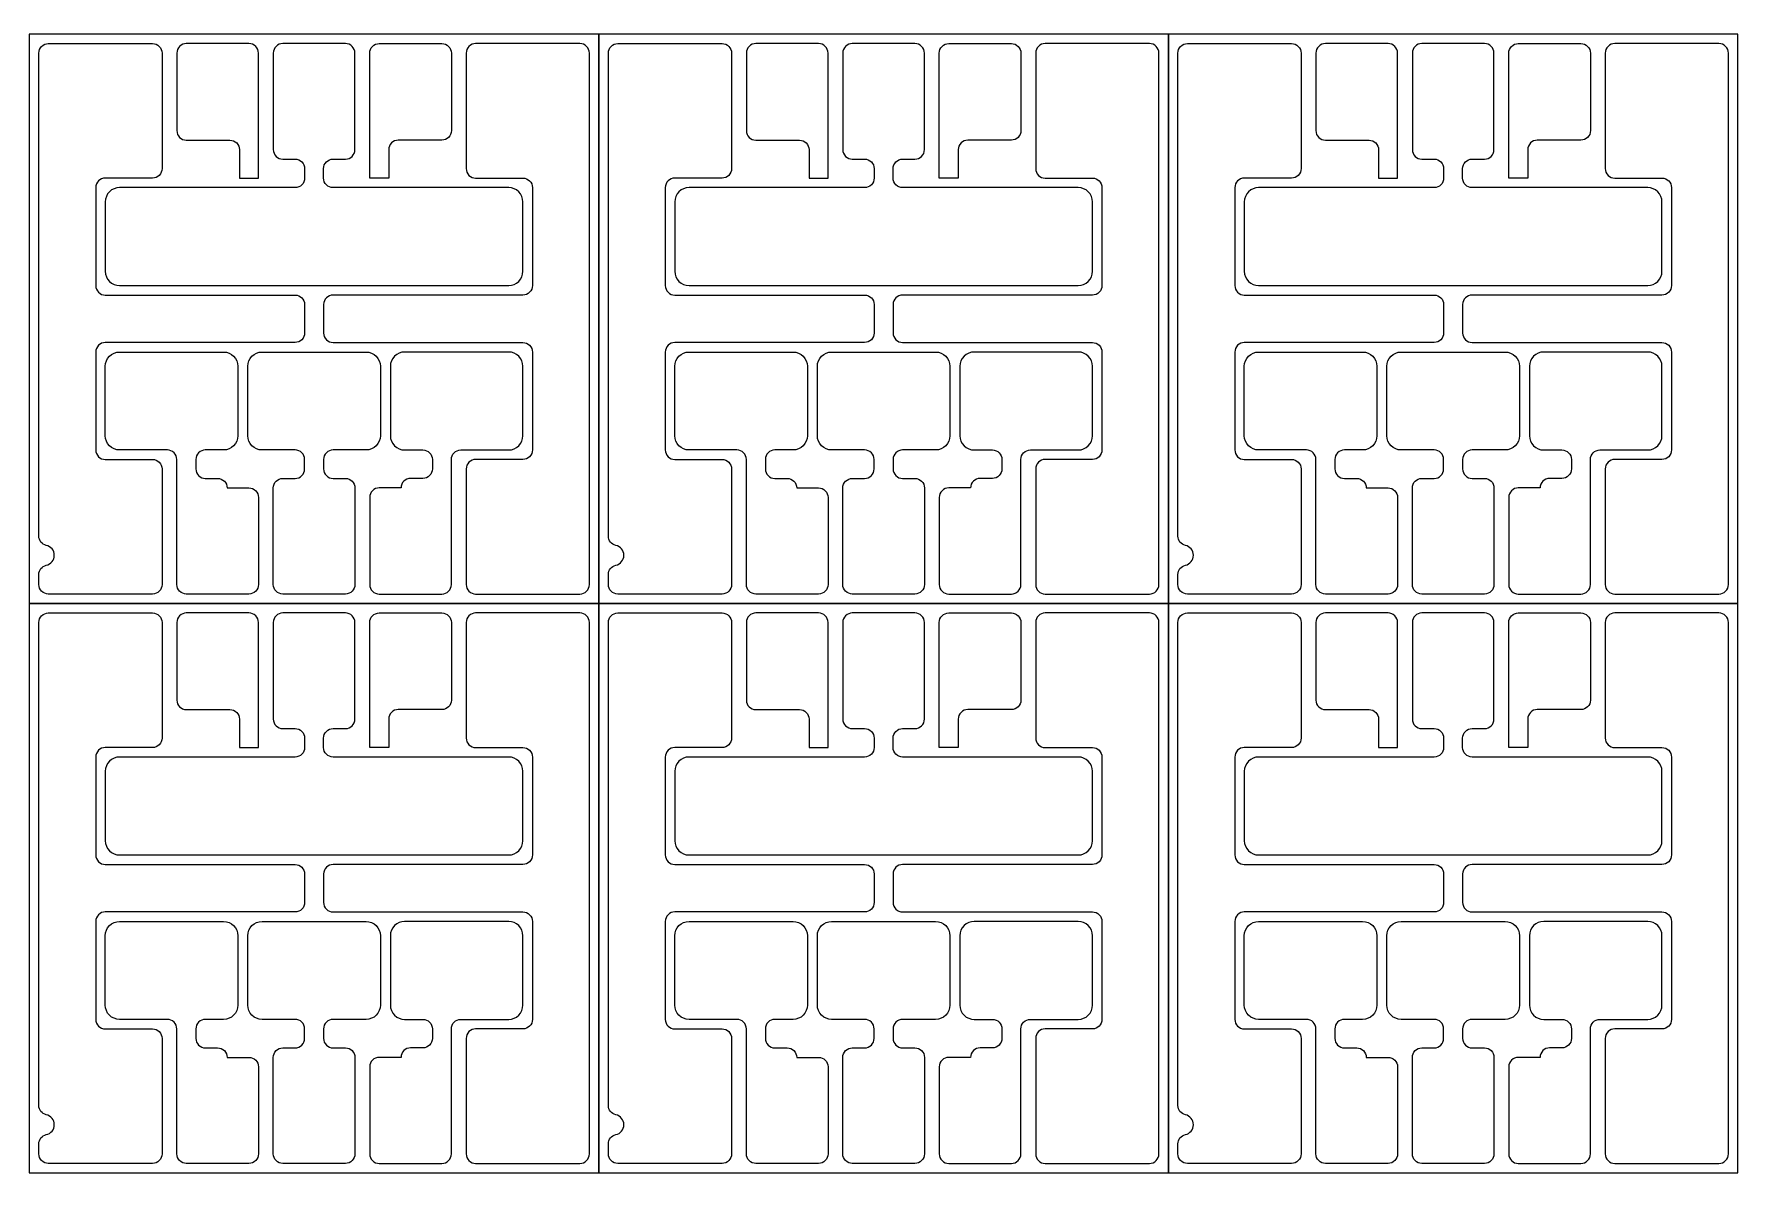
# Model space of a CAD drawing. Header units: inches. Extents: x 0 to 150, y 0 to 150.
# Drawn here: x 60.2 to 150, y 0 to 60 of the extents above; entities that cross this region are included whole.
import ezdxf

# ---------------------------------------------------------------- set-up
doc = ezdxf.new("R2010")
doc.units = ezdxf.units.IN
doc.header["$MEASUREMENT"] = 0
for name, color, linetype in [('glassOutline', 7, 'Continuous'), ('pixel-electrode-large-upper', 4, 'Continuous'), ('pixel-electrodes-small-lower', 4, 'Continuous'), ('TC-metal', 4, 'Continuous')]:
    doc.layers.add(name, color=color, linetype=linetype)

msp = doc.modelspace()

# ---------------------------------------------------------------- linework, layer by layer
at = {"layer": 'glassOutline'}
for points in [[(60, 30), (90, 30), (90, 60), (60, 60)], [(90, 30), (120, 30), (120, 60), (90, 60)], [(120, 30), (150, 30), (150, 60), (120, 60)], [(60, 0), (90, 0), (90, 30), (60, 30)], [(90, 0), (120, 0), (120, 30), (90, 30)], [(120, 0), (150, 0), (150, 30), (120, 30)]]:
    msp.add_lwpolyline(points, close=True, dxfattribs=at)
at = {"layer": 'pixel-electrode-large-upper'}
for points in [[(75.5, 52.411), (75.5, 52.911, -0.414214), (76, 53.411), (76.65, 53.411, 0.414213), (77.15, 53.911), (77.15, 59, 0.414214), (76.65, 59.5), (73.35, 59.5, 0.414214), (72.85, 59), (72.85, 53.911, 0.414214), (73.35, 53.411), (74, 53.411, -0.414214), (74.5, 52.911), (74.5, 52.411, -0.414214), (74, 51.911), (64.75, 51.911, 0.414214), (64, 51.161), (64, 47.5, 0.414214), (64.75, 46.75), (85.25, 46.75, 0.414214), (86, 47.5), (86, 51.161, 0.414214), (85.25, 51.911), (76, 51.911, -0.414214)], [(70.57, 54.411, -0.414214), (71.07, 53.911), (71.07, 52.411), (72.07, 52.411), (72.07, 59, 0.414214), (71.57, 59.5), (68.27, 59.5, 0.414214), (67.77, 59), (67.77, 54.911, 0.414213), (68.27, 54.411)], [(79.43, 54.411, 0.414214), (78.93, 53.911), (78.93, 52.411), (77.93, 52.411), (77.93, 59, -0.414214), (78.43, 59.5), (81.73, 59.5, -0.414214), (82.23, 59), (82.23, 54.911, -0.414213), (81.73, 54.411)], [(105.5, 52.411), (105.5, 52.911, -0.414214), (106, 53.411), (106.65, 53.411, 0.414213), (107.15, 53.911), (107.15, 59, 0.414214), (106.65, 59.5), (103.35, 59.5, 0.414214), (102.85, 59), (102.85, 53.911, 0.414214), (103.35, 53.411), (104, 53.411, -0.414214), (104.5, 52.911), (104.5, 52.411, -0.414214), (104, 51.911), (94.75, 51.911, 0.414214), (94, 51.161), (94, 47.5, 0.414214), (94.75, 46.75), (115.25, 46.75, 0.414214), (116, 47.5), (116, 51.161, 0.414214), (115.25, 51.911), (106, 51.911, -0.414214)], [(100.57, 54.411, -0.414214), (101.07, 53.911), (101.07, 52.411), (102.07, 52.411), (102.07, 59, 0.414214), (101.57, 59.5), (98.27, 59.5, 0.414214), (97.77, 59), (97.77, 54.911, 0.414213), (98.27, 54.411)], [(109.43, 54.411, 0.414214), (108.93, 53.911), (108.93, 52.411), (107.93, 52.411), (107.93, 59, -0.414214), (108.43, 59.5), (111.73, 59.5, -0.414214), (112.23, 59), (112.23, 54.911, -0.414213), (111.73, 54.411)], [(135.5, 52.411), (135.5, 52.911, -0.414214), (136, 53.411), (136.65, 53.411, 0.414213), (137.15, 53.911), (137.15, 59, 0.414214), (136.65, 59.5), (133.35, 59.5, 0.414214), (132.85, 59), (132.85, 53.911, 0.414214), (133.35, 53.411), (134, 53.411, -0.414214), (134.5, 52.911), (134.5, 52.411, -0.414214), (134, 51.911), (124.75, 51.911, 0.414214), (124, 51.161), (124, 47.5, 0.414214), (124.75, 46.75), (145.25, 46.75, 0.414214), (146, 47.5), (146, 51.161, 0.414214), (145.25, 51.911), (136, 51.911, -0.414214)], [(130.57, 54.411, -0.414214), (131.07, 53.911), (131.07, 52.411), (132.07, 52.411), (132.07, 59, 0.414214), (131.57, 59.5), (128.27, 59.5, 0.414214), (127.77, 59), (127.77, 54.911, 0.414213), (128.27, 54.411)], [(139.43, 54.411, 0.414214), (138.93, 53.911), (138.93, 52.411), (137.93, 52.411), (137.93, 59, -0.414214), (138.43, 59.5), (141.73, 59.5, -0.414214), (142.23, 59), (142.23, 54.911, -0.414213), (141.73, 54.411)], [(75.5, 22.411), (75.5, 22.911, -0.414214), (76, 23.411), (76.65, 23.411, 0.414213), (77.15, 23.911), (77.15, 29, 0.414214), (76.65, 29.5), (73.35, 29.5, 0.414214), (72.85, 29), (72.85, 23.911, 0.414214), (73.35, 23.411), (74, 23.411, -0.414214), (74.5, 22.911), (74.5, 22.411, -0.414214), (74, 21.911), (64.75, 21.911, 0.414214), (64, 21.161), (64, 17.5, 0.414214), (64.75, 16.75), (85.25, 16.75, 0.414214), (86, 17.5), (86, 21.161, 0.414214), (85.25, 21.911), (76, 21.911, -0.414214)], [(70.57, 24.411, -0.414214), (71.07, 23.911), (71.07, 22.411), (72.07, 22.411), (72.07, 29, 0.414214), (71.57, 29.5), (68.27, 29.5, 0.414214), (67.77, 29), (67.77, 24.911, 0.414213), (68.27, 24.411)], [(79.43, 24.411, 0.414214), (78.93, 23.911), (78.93, 22.411), (77.93, 22.411), (77.93, 29, -0.414214), (78.43, 29.5), (81.73, 29.5, -0.414214), (82.23, 29), (82.23, 24.911, -0.414213), (81.73, 24.411)], [(105.5, 22.411), (105.5, 22.911, -0.414214), (106, 23.411), (106.65, 23.411, 0.414213), (107.15, 23.911), (107.15, 29, 0.414214), (106.65, 29.5), (103.35, 29.5, 0.414214), (102.85, 29), (102.85, 23.911, 0.414214), (103.35, 23.411), (104, 23.411, -0.414214), (104.5, 22.911), (104.5, 22.411, -0.414214), (104, 21.911), (94.75, 21.911, 0.414214), (94, 21.161), (94, 17.5, 0.414214), (94.75, 16.75), (115.25, 16.75, 0.414214), (116, 17.5), (116, 21.161, 0.414214), (115.25, 21.911), (106, 21.911, -0.414214)], [(100.57, 24.411, -0.414214), (101.07, 23.911), (101.07, 22.411), (102.07, 22.411), (102.07, 29, 0.414214), (101.57, 29.5), (98.27, 29.5, 0.414214), (97.77, 29), (97.77, 24.911, 0.414213), (98.27, 24.411)], [(109.43, 24.411, 0.414214), (108.93, 23.911), (108.93, 22.411), (107.93, 22.411), (107.93, 29, -0.414214), (108.43, 29.5), (111.73, 29.5, -0.414214), (112.23, 29), (112.23, 24.911, -0.414213), (111.73, 24.411)], [(135.5, 22.411), (135.5, 22.911, -0.414214), (136, 23.411), (136.65, 23.411, 0.414213), (137.15, 23.911), (137.15, 29, 0.414214), (136.65, 29.5), (133.35, 29.5, 0.414214), (132.85, 29), (132.85, 23.911, 0.414214), (133.35, 23.411), (134, 23.411, -0.414214), (134.5, 22.911), (134.5, 22.411, -0.414214), (134, 21.911), (124.75, 21.911, 0.414214), (124, 21.161), (124, 17.5, 0.414214), (124.75, 16.75), (145.25, 16.75, 0.414214), (146, 17.5), (146, 21.161, 0.414214), (145.25, 21.911), (136, 21.911, -0.414214)], [(130.57, 24.411, -0.414214), (131.07, 23.911), (131.07, 22.411), (132.07, 22.411), (132.07, 29, 0.414214), (131.57, 29.5), (128.27, 29.5, 0.414214), (127.77, 29), (127.77, 24.911, 0.414213), (128.27, 24.411)], [(139.43, 24.411, 0.414214), (138.93, 23.911), (138.93, 22.411), (137.93, 22.411), (137.93, 29, -0.414214), (138.43, 29.5), (141.73, 29.5, -0.414214), (142.23, 29), (142.23, 24.911, -0.414213), (141.73, 24.411)]]:
    msp.add_lwpolyline(points, format="xyb", close=True, dxfattribs=at)
at = {"layer": 'pixel-electrodes-small-lower'}
for points in [[(69.92, 36.589, -0.414214), (70.42, 36.089), (71.57, 36.089, -0.414214), (72.07, 35.589), (72.07, 31, -0.414214), (71.57, 30.5), (68.27, 30.5, -0.414214), (67.77, 31), (67.77, 37.589, 0.414214), (67.27, 38.089), (64.75, 38.089, -0.414214), (64, 38.839), (64, 42.5, -0.414214), (64.75, 43.25), (70.232, 43.25, -0.414214), (70.982, 42.5), (70.982, 38.839, -0.414214), (70.232, 38.089), (69.27, 38.089, 0.414214), (68.77, 37.589), (68.77, 37.089, 0.414214), (69.27, 36.589)], [(75.5, 37.589), (75.5, 37.089, 0.414214), (76, 36.589), (76.65, 36.589, -0.414213), (77.15, 36.089), (77.15, 31, -0.414214), (76.65, 30.5), (73.35, 30.5, -0.414214), (72.85, 31), (72.85, 36.089, -0.414214), (73.35, 36.589), (74, 36.589, 0.414214), (74.5, 37.089), (74.5, 37.589, 0.414214), (74, 38.089), (72.259, 38.089, -0.414214), (71.509, 38.839), (71.509, 42.5, -0.414214), (72.259, 43.25), (77.741, 43.25, -0.414214), (78.491, 42.5), (78.491, 38.839, -0.414214), (77.741, 38.089), (76, 38.089, 0.414214)], [(80.08, 36.589, 0.414214), (79.58, 36.089), (78.43, 36.089, 0.414214), (77.93, 35.589), (77.93, 31, 0.414214), (78.43, 30.5), (81.73, 30.5, 0.414214), (82.23, 31), (82.23, 37.589, -0.414214), (82.73, 38.089), (85.25, 38.089, 0.414214), (86, 38.839), (86, 42.5, 0.414214), (85.25, 43.25), (79.768, 43.25, 0.414214), (79.018, 42.5), (79.018, 38.839, 0.414214), (79.768, 38.089), (80.73, 38.089, -0.414214), (81.23, 37.589), (81.23, 37.089, -0.414214), (80.73, 36.589)], [(99.92, 36.589, -0.414214), (100.42, 36.089), (101.57, 36.089, -0.414214), (102.07, 35.589), (102.07, 31, -0.414214), (101.57, 30.5), (98.27, 30.5, -0.414214), (97.77, 31), (97.77, 37.589, 0.414214), (97.27, 38.089), (94.75, 38.089, -0.414214), (94, 38.839), (94, 42.5, -0.414214), (94.75, 43.25), (100.232, 43.25, -0.414214), (100.982, 42.5), (100.982, 38.839, -0.414214), (100.232, 38.089), (99.27, 38.089, 0.414214), (98.77, 37.589), (98.77, 37.089, 0.414214), (99.27, 36.589)], [(105.5, 37.589), (105.5, 37.089, 0.414214), (106, 36.589), (106.65, 36.589, -0.414213), (107.15, 36.089), (107.15, 31, -0.414214), (106.65, 30.5), (103.35, 30.5, -0.414214), (102.85, 31), (102.85, 36.089, -0.414214), (103.35, 36.589), (104, 36.589, 0.414214), (104.5, 37.089), (104.5, 37.589, 0.414214), (104, 38.089), (102.259, 38.089, -0.414214), (101.509, 38.839), (101.509, 42.5, -0.414214), (102.259, 43.25), (107.741, 43.25, -0.414214), (108.491, 42.5), (108.491, 38.839, -0.414214), (107.741, 38.089), (106, 38.089, 0.414214)], [(110.08, 36.589, 0.414214), (109.58, 36.089), (108.43, 36.089, 0.414214), (107.93, 35.589), (107.93, 31, 0.414214), (108.43, 30.5), (111.73, 30.5, 0.414214), (112.23, 31), (112.23, 37.589, -0.414214), (112.73, 38.089), (115.25, 38.089, 0.414214), (116, 38.839), (116, 42.5, 0.414214), (115.25, 43.25), (109.768, 43.25, 0.414214), (109.018, 42.5), (109.018, 38.839, 0.414214), (109.768, 38.089), (110.73, 38.089, -0.414214), (111.23, 37.589), (111.23, 37.089, -0.414214), (110.73, 36.589)], [(129.92, 36.589, -0.414214), (130.42, 36.089), (131.57, 36.089, -0.414214), (132.07, 35.589), (132.07, 31, -0.414214), (131.57, 30.5), (128.27, 30.5, -0.414214), (127.77, 31), (127.77, 37.589, 0.414214), (127.27, 38.089), (124.75, 38.089, -0.414214), (124, 38.839), (124, 42.5, -0.414214), (124.75, 43.25), (130.232, 43.25, -0.414214), (130.982, 42.5), (130.982, 38.839, -0.414214), (130.232, 38.089), (129.27, 38.089, 0.414214), (128.77, 37.589), (128.77, 37.089, 0.414214), (129.27, 36.589)], [(135.5, 37.589), (135.5, 37.089, 0.414214), (136, 36.589), (136.65, 36.589, -0.414213), (137.15, 36.089), (137.15, 31, -0.414214), (136.65, 30.5), (133.35, 30.5, -0.414214), (132.85, 31), (132.85, 36.089, -0.414214), (133.35, 36.589), (134, 36.589, 0.414214), (134.5, 37.089), (134.5, 37.589, 0.414214), (134, 38.089), (132.259, 38.089, -0.414214), (131.509, 38.839), (131.509, 42.5, -0.414214), (132.259, 43.25), (137.741, 43.25, -0.414214), (138.491, 42.5), (138.491, 38.839, -0.414214), (137.741, 38.089), (136, 38.089, 0.414214)], [(140.08, 36.589, 0.414214), (139.58, 36.089), (138.43, 36.089, 0.414214), (137.93, 35.589), (137.93, 31, 0.414214), (138.43, 30.5), (141.73, 30.5, 0.414214), (142.23, 31), (142.23, 37.589, -0.414214), (142.73, 38.089), (145.25, 38.089, 0.414214), (146, 38.839), (146, 42.5, 0.414214), (145.25, 43.25), (139.768, 43.25, 0.414214), (139.018, 42.5), (139.018, 38.839, 0.414214), (139.768, 38.089), (140.73, 38.089, -0.414214), (141.23, 37.589), (141.23, 37.089, -0.414214), (140.73, 36.589)], [(69.92, 6.589, -0.414214), (70.42, 6.089), (71.57, 6.089, -0.414214), (72.07, 5.589), (72.07, 1, -0.414214), (71.57, 0.5), (68.27, 0.5, -0.414214), (67.77, 1), (67.77, 7.589, 0.414214), (67.27, 8.089), (64.75, 8.089, -0.414214), (64, 8.839), (64, 12.5, -0.414214), (64.75, 13.25), (70.232, 13.25, -0.414214), (70.982, 12.5), (70.982, 8.839, -0.414214), (70.232, 8.089), (69.27, 8.089, 0.414214), (68.77, 7.589), (68.77, 7.089, 0.414214), (69.27, 6.589)], [(75.5, 7.589), (75.5, 7.089, 0.414214), (76, 6.589), (76.65, 6.589, -0.414213), (77.15, 6.089), (77.15, 1, -0.414214), (76.65, 0.5), (73.35, 0.5, -0.414214), (72.85, 1), (72.85, 6.089, -0.414214), (73.35, 6.589), (74, 6.589, 0.414214), (74.5, 7.089), (74.5, 7.589, 0.414214), (74, 8.089), (72.259, 8.089, -0.414214), (71.509, 8.839), (71.509, 12.5, -0.414214), (72.259, 13.25), (77.741, 13.25, -0.414214), (78.491, 12.5), (78.491, 8.839, -0.414214), (77.741, 8.089), (76, 8.089, 0.414214)], [(80.08, 6.589, 0.414214), (79.58, 6.089), (78.43, 6.089, 0.414214), (77.93, 5.589), (77.93, 1, 0.414214), (78.43, 0.5), (81.73, 0.5, 0.414214), (82.23, 1), (82.23, 7.589, -0.414214), (82.73, 8.089), (85.25, 8.089, 0.414214), (86, 8.839), (86, 12.5, 0.414214), (85.25, 13.25), (79.768, 13.25, 0.414214), (79.018, 12.5), (79.018, 8.839, 0.414214), (79.768, 8.089), (80.73, 8.089, -0.414214), (81.23, 7.589), (81.23, 7.089, -0.414214), (80.73, 6.589)], [(99.92, 6.589, -0.414214), (100.42, 6.089), (101.57, 6.089, -0.414214), (102.07, 5.589), (102.07, 1, -0.414214), (101.57, 0.5), (98.27, 0.5, -0.414214), (97.77, 1), (97.77, 7.589, 0.414214), (97.27, 8.089), (94.75, 8.089, -0.414214), (94, 8.839), (94, 12.5, -0.414214), (94.75, 13.25), (100.232, 13.25, -0.414214), (100.982, 12.5), (100.982, 8.839, -0.414214), (100.232, 8.089), (99.27, 8.089, 0.414214), (98.77, 7.589), (98.77, 7.089, 0.414214), (99.27, 6.589)], [(105.5, 7.589), (105.5, 7.089, 0.414214), (106, 6.589), (106.65, 6.589, -0.414213), (107.15, 6.089), (107.15, 1, -0.414214), (106.65, 0.5), (103.35, 0.5, -0.414214), (102.85, 1), (102.85, 6.089, -0.414214), (103.35, 6.589), (104, 6.589, 0.414214), (104.5, 7.089), (104.5, 7.589, 0.414214), (104, 8.089), (102.259, 8.089, -0.414214), (101.509, 8.839), (101.509, 12.5, -0.414214), (102.259, 13.25), (107.741, 13.25, -0.414214), (108.491, 12.5), (108.491, 8.839, -0.414214), (107.741, 8.089), (106, 8.089, 0.414214)], [(110.08, 6.589, 0.414214), (109.58, 6.089), (108.43, 6.089, 0.414214), (107.93, 5.589), (107.93, 1, 0.414214), (108.43, 0.5), (111.73, 0.5, 0.414214), (112.23, 1), (112.23, 7.589, -0.414214), (112.73, 8.089), (115.25, 8.089, 0.414214), (116, 8.839), (116, 12.5, 0.414214), (115.25, 13.25), (109.768, 13.25, 0.414214), (109.018, 12.5), (109.018, 8.839, 0.414214), (109.768, 8.089), (110.73, 8.089, -0.414214), (111.23, 7.589), (111.23, 7.089, -0.414214), (110.73, 6.589)], [(129.92, 6.589, -0.414214), (130.42, 6.089), (131.57, 6.089, -0.414214), (132.07, 5.589), (132.07, 1, -0.414214), (131.57, 0.5), (128.27, 0.5, -0.414214), (127.77, 1), (127.77, 7.589, 0.414214), (127.27, 8.089), (124.75, 8.089, -0.414214), (124, 8.839), (124, 12.5, -0.414214), (124.75, 13.25), (130.232, 13.25, -0.414214), (130.982, 12.5), (130.982, 8.839, -0.414214), (130.232, 8.089), (129.27, 8.089, 0.414214), (128.77, 7.589), (128.77, 7.089, 0.414214), (129.27, 6.589)], [(135.5, 7.589), (135.5, 7.089, 0.414214), (136, 6.589), (136.65, 6.589, -0.414213), (137.15, 6.089), (137.15, 1, -0.414214), (136.65, 0.5), (133.35, 0.5, -0.414214), (132.85, 1), (132.85, 6.089, -0.414214), (133.35, 6.589), (134, 6.589, 0.414214), (134.5, 7.089), (134.5, 7.589, 0.414214), (134, 8.089), (132.259, 8.089, -0.414214), (131.509, 8.839), (131.509, 12.5, -0.414214), (132.259, 13.25), (137.741, 13.25, -0.414214), (138.491, 12.5), (138.491, 8.839, -0.414214), (137.741, 8.089), (136, 8.089, 0.414214)], [(140.08, 6.589, 0.414214), (139.58, 6.089), (138.43, 6.089, 0.414214), (137.93, 5.589), (137.93, 1, 0.414214), (138.43, 0.5), (141.73, 0.5, 0.414214), (142.23, 1), (142.23, 7.589, -0.414214), (142.73, 8.089), (145.25, 8.089, 0.414214), (146, 8.839), (146, 12.5, 0.414214), (145.25, 13.25), (139.768, 13.25, 0.414214), (139.018, 12.5), (139.018, 8.839, 0.414214), (139.768, 8.089), (140.73, 8.089, -0.414214), (141.23, 7.589), (141.23, 7.089, -0.414214), (140.73, 6.589)]]:
    msp.add_lwpolyline(points, format="xyb", close=True, dxfattribs=at)
at = {"layer": 'TC-metal'}
for p, q in [((66.49, 52.411), (64, 52.411)), ((96.49, 52.411), (94, 52.411)), ((126.49, 52.411), (124, 52.411)), ((66.49, 22.411), (64, 22.411)), ((96.49, 22.411), (94, 22.411)), ((126.49, 22.411), (124, 22.411))]:
    msp.add_line(p, q, dxfattribs=at)
for points in [[(74, 43.75), (64, 43.75, 0.414216), (63.5, 43.25), (63.5, 38.089, 0.414211), (64, 37.589), (66.49, 37.589, -0.414214), (66.99, 37.089), (66.99, 31, -0.414214), (66.49, 30.5), (61, 30.5, -0.414214), (60.5, 31), (60.5, 31.529, -0.352835), (60.894, 32.017, 0.806013), (60.894, 33.063, -0.352835), (60.5, 33.551), (60.5, 59, -0.414214), (61, 59.5), (66.49, 59.5, -0.414214), (66.99, 59), (66.99, 52.911, -0.414214), (66.49, 52.411), (64, 52.411, 0.414211), (63.5, 51.911), (63.5, 46.75, 0.414216), (64, 46.25), (74, 46.25, -0.414212), (74.5, 45.75), (74.5, 44.25, -0.414215), (74, 43.75)], [(76, 43.75), (86, 43.75, -0.414216), (86.5, 43.25), (86.5, 38.089, -0.414211), (86, 37.589), (83.51, 37.589, 0.414214), (83.01, 37.089), (83.01, 31, 0.414214), (83.51, 30.5), (89, 30.5, 0.414214), (89.5, 31), (89.5, 59, 0.414214), (89, 59.5), (83.51, 59.5, 0.414214), (83.01, 59), (83.01, 52.911, 0.414214), (83.51, 52.411), (86, 52.411, -0.414211), (86.5, 51.911), (86.5, 46.75, -0.414216), (86, 46.25), (76, 46.25, 0.414212), (75.5, 45.75), (75.5, 44.25, 0.414215), (76, 43.75)], [(104, 43.75), (94, 43.75, 0.414216), (93.5, 43.25), (93.5, 38.089, 0.414211), (94, 37.589), (96.49, 37.589, -0.414214), (96.99, 37.089), (96.99, 31, -0.414214), (96.49, 30.5), (91, 30.5, -0.414214), (90.5, 31), (90.5, 31.529, -0.352835), (90.894, 32.017, 0.806013), (90.894, 33.063, -0.352835), (90.5, 33.551), (90.5, 59, -0.414214), (91, 59.5), (96.49, 59.5, -0.414214), (96.99, 59), (96.99, 52.911, -0.414214), (96.49, 52.411), (94, 52.411, 0.414211), (93.5, 51.911), (93.5, 46.75, 0.414216), (94, 46.25), (104, 46.25, -0.414212), (104.5, 45.75), (104.5, 44.25, -0.414215), (104, 43.75)], [(106, 43.75), (116, 43.75, -0.414216), (116.5, 43.25), (116.5, 38.089, -0.414211), (116, 37.589), (113.51, 37.589, 0.414214), (113.01, 37.089), (113.01, 31, 0.414214), (113.51, 30.5), (119, 30.5, 0.414214), (119.5, 31), (119.5, 59, 0.414214), (119, 59.5), (113.51, 59.5, 0.414214), (113.01, 59), (113.01, 52.911, 0.414214), (113.51, 52.411), (116, 52.411, -0.414211), (116.5, 51.911), (116.5, 46.75, -0.414216), (116, 46.25), (106, 46.25, 0.414212), (105.5, 45.75), (105.5, 44.25, 0.414215), (106, 43.75)], [(134, 43.75), (124, 43.75, 0.414216), (123.5, 43.25), (123.5, 38.089, 0.414211), (124, 37.589), (126.49, 37.589, -0.414214), (126.99, 37.089), (126.99, 31, -0.414214), (126.49, 30.5), (121, 30.5, -0.414214), (120.5, 31), (120.5, 31.529, -0.352835), (120.894, 32.017, 0.806013), (120.894, 33.063, -0.352835), (120.5, 33.551), (120.5, 59, -0.414214), (121, 59.5), (126.49, 59.5, -0.414214), (126.99, 59), (126.99, 52.911, -0.414214), (126.49, 52.411), (124, 52.411, 0.414211), (123.5, 51.911), (123.5, 46.75, 0.414216), (124, 46.25), (134, 46.25, -0.414212), (134.5, 45.75), (134.5, 44.25, -0.414215), (134, 43.75)], [(136, 43.75), (146, 43.75, -0.414216), (146.5, 43.25), (146.5, 38.089, -0.414211), (146, 37.589), (143.51, 37.589, 0.414214), (143.01, 37.089), (143.01, 31, 0.414214), (143.51, 30.5), (149, 30.5, 0.414214), (149.5, 31), (149.5, 59, 0.414214), (149, 59.5), (143.51, 59.5, 0.414214), (143.01, 59), (143.01, 52.911, 0.414214), (143.51, 52.411), (146, 52.411, -0.414211), (146.5, 51.911), (146.5, 46.75, -0.414216), (146, 46.25), (136, 46.25, 0.414212), (135.5, 45.75), (135.5, 44.25, 0.414215), (136, 43.75)], [(74, 13.75), (64, 13.75, 0.414216), (63.5, 13.25), (63.5, 8.089, 0.414211), (64, 7.589), (66.49, 7.589, -0.414214), (66.99, 7.089), (66.99, 1, -0.414214), (66.49, 0.5), (61, 0.5, -0.414214), (60.5, 1), (60.5, 1.529, -0.352835), (60.894, 2.017, 0.806013), (60.894, 3.063, -0.352835), (60.5, 3.551), (60.5, 29, -0.414214), (61, 29.5), (66.49, 29.5, -0.414214), (66.99, 29), (66.99, 22.911, -0.414214), (66.49, 22.411), (64, 22.411, 0.414211), (63.5, 21.911), (63.5, 16.75, 0.414216), (64, 16.25), (74, 16.25, -0.414212), (74.5, 15.75), (74.5, 14.25, -0.414215), (74, 13.75)], [(76, 13.75), (86, 13.75, -0.414216), (86.5, 13.25), (86.5, 8.089, -0.414211), (86, 7.589), (83.51, 7.589, 0.414214), (83.01, 7.089), (83.01, 1, 0.414214), (83.51, 0.5), (89, 0.5, 0.414214), (89.5, 1), (89.5, 29, 0.414214), (89, 29.5), (83.51, 29.5, 0.414214), (83.01, 29), (83.01, 22.911, 0.414214), (83.51, 22.411), (86, 22.411, -0.414211), (86.5, 21.911), (86.5, 16.75, -0.414216), (86, 16.25), (76, 16.25, 0.414212), (75.5, 15.75), (75.5, 14.25, 0.414215), (76, 13.75)], [(104, 13.75), (94, 13.75, 0.414216), (93.5, 13.25), (93.5, 8.089, 0.414211), (94, 7.589), (96.49, 7.589, -0.414214), (96.99, 7.089), (96.99, 1, -0.414214), (96.49, 0.5), (91, 0.5, -0.414214), (90.5, 1), (90.5, 1.529, -0.352835), (90.894, 2.017, 0.806013), (90.894, 3.063, -0.352835), (90.5, 3.551), (90.5, 29, -0.414214), (91, 29.5), (96.49, 29.5, -0.414214), (96.99, 29), (96.99, 22.911, -0.414214), (96.49, 22.411), (94, 22.411, 0.414211), (93.5, 21.911), (93.5, 16.75, 0.414216), (94, 16.25), (104, 16.25, -0.414212), (104.5, 15.75), (104.5, 14.25, -0.414215), (104, 13.75)], [(106, 13.75), (116, 13.75, -0.414216), (116.5, 13.25), (116.5, 8.089, -0.414211), (116, 7.589), (113.51, 7.589, 0.414214), (113.01, 7.089), (113.01, 1, 0.414214), (113.51, 0.5), (119, 0.5, 0.414214), (119.5, 1), (119.5, 29, 0.414214), (119, 29.5), (113.51, 29.5, 0.414214), (113.01, 29), (113.01, 22.911, 0.414214), (113.51, 22.411), (116, 22.411, -0.414211), (116.5, 21.911), (116.5, 16.75, -0.414216), (116, 16.25), (106, 16.25, 0.414212), (105.5, 15.75), (105.5, 14.25, 0.414215), (106, 13.75)], [(134, 13.75), (124, 13.75, 0.414216), (123.5, 13.25), (123.5, 8.089, 0.414211), (124, 7.589), (126.49, 7.589, -0.414214), (126.99, 7.089), (126.99, 1, -0.414214), (126.49, 0.5), (121, 0.5, -0.414214), (120.5, 1), (120.5, 1.529, -0.352835), (120.894, 2.017, 0.806013), (120.894, 3.063, -0.352835), (120.5, 3.551), (120.5, 29, -0.414214), (121, 29.5), (126.49, 29.5, -0.414214), (126.99, 29), (126.99, 22.911, -0.414214), (126.49, 22.411), (124, 22.411, 0.414211), (123.5, 21.911), (123.5, 16.75, 0.414216), (124, 16.25), (134, 16.25, -0.414212), (134.5, 15.75), (134.5, 14.25, -0.414215), (134, 13.75)], [(136, 13.75), (146, 13.75, -0.414216), (146.5, 13.25), (146.5, 8.089, -0.414211), (146, 7.589), (143.51, 7.589, 0.414214), (143.01, 7.089), (143.01, 1, 0.414214), (143.51, 0.5), (149, 0.5, 0.414214), (149.5, 1), (149.5, 29, 0.414214), (149, 29.5), (143.51, 29.5, 0.414214), (143.01, 29), (143.01, 22.911, 0.414214), (143.51, 22.411), (146, 22.411, -0.414211), (146.5, 21.911), (146.5, 16.75, -0.414216), (146, 16.25), (136, 16.25, 0.414212), (135.5, 15.75), (135.5, 14.25, 0.414215), (136, 13.75)]]:
    msp.add_lwpolyline(points, format="xyb", dxfattribs=at)

doc.saveas('drawing.dxf')
